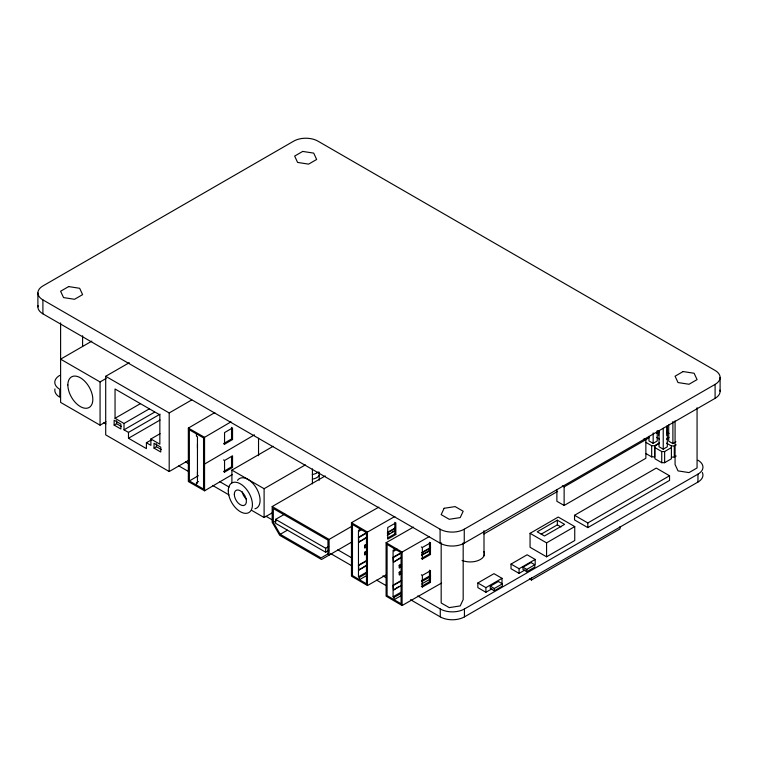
<?xml version="1.0" encoding="UTF-8"?>
<svg xmlns="http://www.w3.org/2000/svg" width="758" height="758" viewBox="0 0 758 758"><rect width="100%" height="100%" fill="white"/><g stroke="black" fill="none" stroke-linecap="round" stroke-linejoin="round"><path stroke-width="1.14" d="M657.252 430.535L657.224 440.976L653.169 443.373L648.962 440.948L648.962 436.305M666.888 435.395L666.907 426.11M667.334 425.892L667.296 446.794L663.231 449.191L659.034 446.765L659.034 430.487M668.698 424.916L668.698 441.184L672.896 443.61L675.947 441.81M232.137 474.65L204.556 490.796L188.344 481.557L188.344 428.099L214.817 412.598M204.556 490.796L204.556 437.328L231.038 421.827M231.531 427.341L231.531 438.967L223.534 443.648L224.548 444.226L232.545 439.545L232.545 427.919L224.548 432.6L224.548 444.226M204.556 464.067L254.461 434.846M189.358 480.979L189.358 429.833L203.542 437.916L203.542 489.052L189.358 480.979L198.35 475.711M224.548 472.12L224.548 460.494L232.545 455.814L232.545 467.44L224.548 472.12L223.534 471.542L231.531 466.862L231.531 456.401M196.445 485.016L196.445 482.694L198.444 481.519M91.813 341.147L60.612 359.169L100.065 381.947L106.111 378.46M188.676 460.286L169.195 471.533L105.703 434.874L105.703 376.29L129.277 362.684M60.602 322.889L60.612 402.403L100.065 425.181L106.035 421.742M160.061 414.171L128.49 432.401L128.49 438.266L146.408 448.613L146.408 442.757L150.889 445.344L150.889 438.996L159.853 444.169L159.853 414.882L115.045 389.006L115.045 418.293L140.505 403.597M114.145 425.105L120.873 428.981L120.873 424.101L114.145 420.216L114.145 425.105L116.561 423.703L121.365 426.479M115.045 418.293L124.009 423.476L149.468 408.77M124.009 423.476L124.009 429.814L154.566 412.172M105.703 376.29L169.195 412.949L191.746 399.93M128.49 438.266L160.061 420.036M150.889 438.996L160.061 433.699M146.408 442.757L151.505 439.811M154.026 448.13L160.753 452.005L160.753 447.125L154.026 443.25L154.026 448.13L156.451 446.727L161.246 449.503M231.901 482.799L231.901 470.112L273.164 446.291M231.901 470.112L264.106 488.711L305.37 464.881M352.555 541.582L321.534 559.489L279.74 535.356L272.179 522.271L272.179 506.562L325.22 475.939M252.026 510.56L264.106 517.534L272.16 512.882M328.716 550.46L325.656 552.222L275.618 523.342L275.618 519.363L284.8 514.066M328.205 553.776L321.06 557.897L280.214 534.305L273.325 522.385L276.386 520.613M280.214 534.305L287.348 530.183M272.179 506.562L329.095 539.421L352.555 525.881M275.618 519.363L325.656 548.252L328.716 546.48M42.903 299.893L440.095 529.207A17.083 9.863 0 0 0 464.256 529.207L715.097 384.391A17.083 9.863 0 0 0 715.097 370.444L317.905 141.121A17.083 9.863 0 0 0 293.744 141.121L42.903 285.946A17.083 9.863 0 0 0 42.903 299.893L42.903 313.84L440.095 543.154A17.083 9.863 0 0 0 464.256 543.154L715.097 398.338A17.083 9.863 0 0 0 719.958 390.076M644.508 439.905L649.341 437.12M657.063 432.657L658.996 431.539M644.906 440.142L648.772 437.906M656.504 433.443L659.403 431.776M562.322 485.821L564.132 486.873L645.863 439.687L645.863 458.277L564.132 505.463L556.884 501.284L556.884 489.659M483.917 533.964L557.623 491.411M645.873 442.369L651.672 445.723L654.571 445.723L659.403 442.928M667.135 438.465L669.068 437.357M658.835 443.724L654.969 445.95L654.969 458.789L661.734 462.693L664.633 462.693L671.399 458.789L671.399 445.95L666.566 443.165M666.566 439.261L668.499 438.143M654.969 447.627L661.734 451.531L664.633 451.531L671.399 447.627M671.399 445.95L674.298 445.95L676.231 444.842M530.06 533.329L558.239 517.051L574.744 526.583L574.744 540.53L546.565 556.808L530.06 547.276L530.06 533.329L546.565 542.861L574.744 526.583M557.348 520.187L537.214 531.813L544.462 535.991L564.596 524.375L557.348 520.187L557.348 524.839L541.24 534.134M671.399 457.112L674.298 457.112L676.231 455.994M574.536 515.279L656.267 468.093L669.551 475.768L669.551 480.411L587.82 527.606L574.536 519.931L574.536 515.279L587.82 522.954L669.551 475.768M491.942 588.786L485.906 592.273L477.853 587.621L477.853 582.978L493.96 573.673L502.014 578.326L502.014 582.978M525.114 569.893L519.078 573.38L511.025 568.727L511.025 564.085L527.132 554.78L535.186 559.432L535.186 564.085M477.853 582.978L485.906 587.621L502.014 578.326M511.025 564.085L519.078 568.727L535.186 559.432M522.973 567.202L531.026 562.55L534.826 564.748L534.826 567.069L526.772 571.721L522.973 569.523L522.973 567.202L526.772 569.4L534.826 564.748M490.284 586.171L498.338 581.519L502.365 583.85L502.365 586.171L494.311 590.823L490.284 588.492L490.284 586.171L494.311 588.492L502.365 583.85M417.734 595.959L440.275 608.977A17.083 9.863 0 0 0 464.436 608.977L697.957 474.157A17.083 9.863 0 0 0 697.957 460.21M410.533 599.711L440.275 616.879A17.083 9.863 0 0 0 464.436 616.879L697.957 482.06A17.083 9.863 0 0 0 702.372 472.528M529.425 578.856L531.453 580.031L620.035 528.885L620.035 526.564M385.708 575.142L367.459 585.536L351.466 576.165L351.466 522.707L378.839 507.121M366.559 575.654L359.463 579.69L359.463 577.369L358.468 576.781L358.468 530.287L359.463 530.875L361.49 529.719M351.466 522.707L367.459 532.069L394.833 516.492M366.578 532.647L358.468 537.261L358.866 542.141L366.976 537.526M358.866 537.498L366.976 532.883M365.564 537.867L358.866 542.141M366.976 546.831L364.551 547.75L364.551 545.419L366.578 544.272M387.859 532.154L394.956 528.108M364.551 545.419L366.976 544.5M387.243 532.959L395.354 528.345M387.859 534.475L389.887 533.319M391.914 532.163L393.942 531.017M387.243 535.29L395.354 530.666M387.745 537.962L394.842 533.926L395.837 534.504L387.736 539.128L387.736 527.502L395.837 522.887L395.837 534.504M366.976 553.804L364.551 554.723L364.551 552.393L366.578 551.246M364.551 552.393L366.976 551.473M441.62 583.016L402.091 605.519L386.097 596.158L386.097 542.7L413.461 527.113M366.578 560.541L358.468 565.155L358.866 570.035L366.976 565.421M358.866 565.392L366.976 560.778M365.564 565.762L358.866 570.035M401.19 595.636L394.094 599.682L394.094 597.351L393.089 596.773L393.089 550.28L394.094 550.867L397.135 549.133M358.468 576.781L366.578 572.167M401.2 552.639L393.089 557.253L393.487 562.133L401.598 557.518M386.097 542.7L402.091 552.061L429.454 536.475M393.487 557.49L401.598 552.866M359.463 577.369L366.559 573.323M401.2 557.282L393.487 562.133M421.363 546.906L422.358 547.494L430.468 542.87L430.468 554.496L422.358 559.11L421.363 558.532L429.464 553.909L430.468 554.496M401.598 566.813L399.172 567.742L399.172 565.411L401.2 564.255M421.467 552.715L430.591 547.522M399.172 565.411L401.598 564.492M421.874 552.952L429.976 548.337M421.467 555.045L429.578 550.422M421.874 555.273L429.976 550.659M401.598 573.787L399.172 574.716L399.172 572.385L401.2 571.229M399.172 572.385L401.598 571.466M401.2 580.533L393.089 585.148L393.487 590.027L401.598 585.413M393.487 585.384L401.598 580.761M399.172 586.332L393.487 590.027M421.363 574.801L422.358 575.388L430.468 570.774L430.468 582.39L422.358 587.005L421.363 586.427L429.464 581.803L430.468 582.39M393.089 596.773L401.2 592.15M421.467 580.609L430.591 575.417M394.094 597.351L401.19 593.315M421.457 581.774L430.582 576.582M421.457 584.096L430.582 578.904M645.873 453.53L651.672 456.875L654.571 456.875L654.571 445.723M231.531 438.967L232.545 439.545M188.344 428.099L204.556 437.328M197.459 443.752L197.459 448.404M223.534 459.916L224.548 460.494M231.531 466.862L232.545 467.44M197.459 471.647L197.459 476.299M196.445 482.694L197.459 483.272L197.459 436.779L196.445 436.201L196.445 433.879M667.135 432.335L669.068 433.443M656.504 437.357L659.403 439.024M644.054 438.636L645.863 439.687M557.348 524.839L560.967 526.924M185.492 461.878L188.553 463.64M219.962 481.775L229.181 487.1M337.803 549.815L352.148 558.096M382.894 575.843L385.964 577.615M124.009 429.814L128.49 432.401M103.893 422.67L105.949 423.855M178.765 465.895L187.993 471.22M212.61 485.433L229.011 494.908M265.935 516.226L272.084 519.78M330.545 553.52L352.082 565.961M376.688 580.173L385.926 585.498M430.468 542.87L429.464 542.292L429.464 553.909M430.468 570.774L429.464 570.187L429.464 581.803M720.1 377.418L720.1 391.365M715.097 384.391L715.097 398.338M697.957 474.157L697.957 482.06M697.066 407.728L697.066 467.942L689.022 472.594L678.022 470.889L675.075 464.54L675.075 420.851M674.298 445.95L674.298 457.112M672.896 421.524L672.896 443.61M664.633 451.531L664.633 462.693M663.231 428.27L663.231 449.191M661.734 451.531L661.734 462.693M658.626 430.724L658.626 435.376M653.169 432.913L653.169 443.373M651.672 445.723L651.672 456.875M587.82 522.954L587.82 527.606M564.132 486.873L564.132 505.463M546.565 542.861L546.565 556.808M531.453 577.7L531.453 580.031M526.772 569.4L526.772 571.721M519.078 568.727L519.078 573.38M494.311 588.492L494.311 590.823M485.906 587.621L485.906 592.273M484.002 530.676L484.002 555.851M464.436 608.977L464.436 616.879M464.256 529.207L464.256 543.154M463.176 542.899L463.176 599.569L460.229 605.917L449.229 607.622L441.175 602.97L441.175 542.756M440.275 608.977L440.275 616.879M440.095 529.207L440.095 543.154M422.358 547.494L422.358 559.11M422.358 575.388L422.358 587.005M402.091 552.061L402.091 605.519M399.57 565.648L399.57 567.969M399.57 572.622L399.57 574.943M394.842 522.3L394.842 533.926M394.094 548.536L394.094 550.867M367.459 532.069L367.459 585.536M364.949 545.656L364.949 547.977M364.949 552.629L364.949 554.951M359.463 528.553L359.463 530.875M329.095 539.421L329.095 555.131M327.949 553.918L327.949 540.084L273.325 508.552L273.325 522.385M325.656 548.252L325.656 552.222M319.194 472.158L319.194 480.297M312.419 468.889L312.419 483.879M264.106 488.711L264.106 517.534M258.535 438.276L258.535 455.71M169.195 412.949L169.195 471.533M156.451 443.8L156.451 446.727M116.561 420.775L116.561 423.703M100.065 381.947L100.065 425.181M82.603 335.737L82.603 346.368M37.9 292.92L37.9 306.867M42.903 313.84A17.083 9.863 0 0 1 38.042 305.578M54.946 388.949A17.083 9.863 0 0 0 59.797 397.211L59.797 389.309A17.083 9.863 0 0 1 59.797 375.362M484.002 551.597A14.231 8.215 0 0 1 478.412 560.456A14.231 8.215 0 0 1 462.067 560.446M319.251 475.247A9.683 5.59 0 0 1 312.287 479.132M318.237 471.94A9.683 5.59 0 0 1 312.287 474.48M237.538 480.345A17.083 9.863 60 0 1 256.166 487.792A17.083 9.863 60 0 1 254.925 508.779M246.435 499.19A8.537 4.927 60 0 1 242.172 491.8M444.122 508.286L441.175 514.644L449.229 519.287L460.229 517.591L463.176 511.233L455.122 506.59L444.122 508.286M68.656 286.581L60.602 291.233L63.549 297.581L74.549 299.287L82.603 294.635L79.656 288.286L68.656 286.581M302.707 151.42L294.654 156.072L297.6 162.42L308.601 164.126L316.654 159.474L313.708 153.125L302.707 151.42M683.119 371.553L675.075 376.205L678.022 382.553L689.022 384.259L697.066 379.606L694.12 373.258L683.119 371.553M401.086 552.639L387.092 544.443L387.092 595.58L401.086 603.775L401.086 552.639M366.465 532.647L352.47 524.451L352.47 575.597L366.465 583.783L366.465 532.647M67.86 384.969A17.652 10.195 60 0 0 86.583 408.259A17.652 10.195 60 0 0 86.583 383.292A17.652 10.195 60 0 0 67.86 384.969M228.272 490.805A17.083 9.863 60 0 0 246.388 513.337A17.083 9.863 60 0 0 246.388 489.185A17.083 9.863 60 0 0 228.272 490.805M234.307 494.292A8.537 4.927 60 0 0 243.375 505.558A8.537 4.927 60 0 0 243.375 493.477A8.537 4.927 60 0 0 234.307 494.292"/></g></svg>
